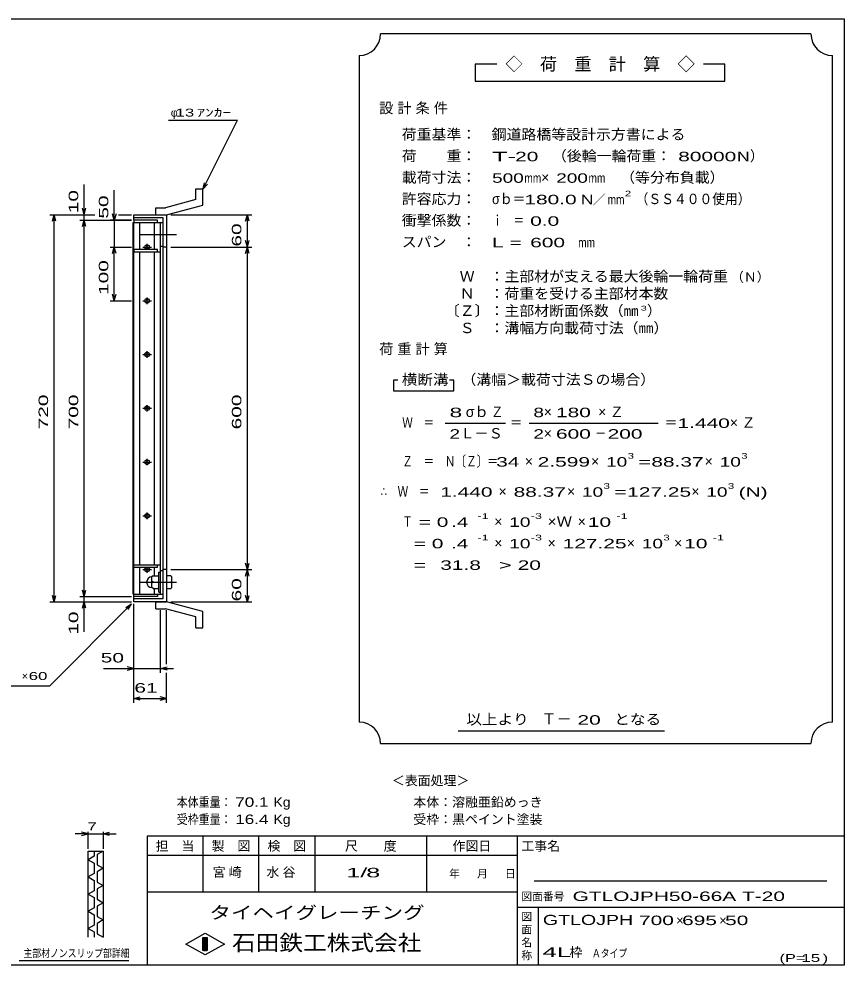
# Model space of a CAD drawing. Units: millimetres, scale not verified. Extents: x -1456 to 1385, y -1026 to 843.
# Drawn here: x -149 to 1385, y -917 to 843 of the extents above; entities that cross this region are included whole.
import ezdxf
from ezdxf.enums import TextEntityAlignment as Align

# ---------------------------------------------------------------- set-up
doc = ezdxf.new("R2010")
doc.units = ezdxf.units.MM
doc.header["$LTSCALE"] = 8
doc.linetypes.add('CHAIN', pattern=[18.5, 12, -1.5, 3.5, -1.5])
for name, color, linetype, lineweight in [('0_2', 150, 'Continuous', 25), ('16', 3, 'Continuous', 25), ('19', 6, 'Continuous', 25), ('22', 4, 'Continuous', 25), ('24', 2, 'Continuous', 25), ('32', 4, 'Continuous', 25)]:
    doc.layers.add(name, color=color, linetype=linetype, lineweight=lineweight)
doc.styles.add('ベクトル', font='')
doc.styles.get('ベクトル').set_extended_font_data('ベクトル')

msp = doc.modelspace()

# ---------------------------------------------------------------- linework, layer by layer
at = {"layer": '0_2'}
for p, q in [((-1383.2, 842.8), (1384.8, 842.8)), ((1384.8, 842.8), (1384.8, -917.2)), ((1384.8, -677.2), (88.8, -677.2)), ((88.8, -677.2), (88.8, -917.2)), ((192.8, -677.2), (192.8, -781.2)), ((296.8, -781.2), (296.8, -677.2)), ((400.8, -677.2), (400.8, -781.2)), ((608.8, -781.2), (608.8, -677.2)), ((776.8, -677.2), (776.8, -917.2)), ((776.8, -713.2), (88.8, -713.2)), ((1352.8, -761.2), (808.8, -761.2)), ((88.8, -781.2), (776.8, -781.2)), ((776.8, -809.2), (1384.8, -809.2)), ((816.8, -917.2), (816.8, -809.2)), ((160.8, -878), (196.8, -858)), ((196.8, -858), (232.8, -878)), ((196.8, -898), (160.8, -878)), ((192.8, -866), (200.8, -866)), ((192.8, -890), (192.8, -866)), ((192.8, -866), (194.4, -866)), ((194.4, -866), (194.4, -890)), ((196, -890), (196, -866)), ((196, -866), (197.6, -866)), ((232.8, -878), (196.8, -898)), ((197.6, -866), (197.6, -890)), ((199.2, -890), (199.2, -866)), ((199.2, -866), (200.8, -866)), ((200.8, -866), (200.8, -890)), ((200.8, -866), (200.8, -890)), ((200.8, -890), (192.8, -890)), ((194.4, -890), (196, -890)), ((197.6, -890), (199.2, -890)), ((1384.8, -917.2), (-1383.2, -917.2))]:
    msp.add_line(p, q, dxfattribs=at)
at = {"layer": '16'}
for p, q in [((63.3, -227), (63.3, 464)), ((63.3, 464), (64, 464)), ((108, 468.5), (64, 468.5)), ((64, 468.5), (64, 464)), ((64, 464), (108, 464)), ((64, -227), (64, 464)), ((64, 464), (114, 464)), ((75.5, 414), (75.5, 464)), ((102.5, 414), (102.5, 464)), ((108, 464), (108, 468.5)), ((114, -227), (114, 464)), ((114, 464), (119, 464)), ((119, 420), (119, 464)), ((89, 414), (89, 424.5)), ((64, 414), (64, 409.5)), ((108, 414), (64, 414)), ((64, 409.5), (114, 409.5)), ((75.5, -172.5), (75.5, 409.5)), ((81, 418.5), (97, 418.5)), ((87, 421.5), (91, 421.5)), ((87, 415.5), (91, 415.5)), ((102.5, -172.5), (102.5, 409.5)), ((108, 409.5), (108, 414)), ((114, 420), (119, 420)), ((81, 318.5), (97, 318.5)), ((87, 321.5), (91, 321.5)), ((89, 312.5), (89, 324.5)), ((87, 315.5), (91, 315.5)), ((81, 218.5), (97, 218.5)), ((87, 221.5), (91, 221.5)), ((87, 215.5), (91, 215.5)), ((89, 212.5), (89, 224.5)), ((89, 112.5), (89, 124.5)), ((81, 118.5), (97, 118.5)), ((87, 121.5), (91, 121.5)), ((87, 115.5), (91, 115.5)), ((81, 18.5), (97, 18.5)), ((87, 21.5), (91, 21.5)), ((89, 12.5), (89, 24.5)), ((87, 15.5), (91, 15.5)), ((81, -81.5), (97, -81.5)), ((87, -78.5), (91, -78.5)), ((87, -84.5), (91, -84.5)), ((89, -87.5), (89, -75.5)), ((64, -177), (64, -172.5)), ((64, -172.5), (114, -172.5)), ((108, -177), (108, -172.5)), ((64, -177), (108, -177)), ((75.5, -227), (75.5, -177)), ((81, -181.5), (97, -181.5)), ((87, -178.5), (91, -178.5)), ((87, -184.5), (91, -184.5)), ((89, -187.5), (89, -177)), ((100, -193), (98, -195)), ((100, -193), (109, -193)), ((102.5, -192), (102.5, -177)), ((111, -195), (109, -193)), ((111, -223.5), (111, -186.5)), ((111, -186.5), (114, -186.5)), ((114, -183), (119, -183)), ((114, -223.5), (114, -186.5)), ((119, -227), (119, -183)), ((98, -215), (98, -195)), ((100, -205), (98, -203)), ((100, -205), (98, -207)), ((100, -205), (109, -205)), ((109, -205), (111, -203)), ((111, -207), (109, -205)), ((63.3, -227), (64, -227)), ((64, -227), (108, -227)), ((64, -231.5), (64, -227)), ((64, -227), (114, -227)), ((100, -217), (98, -215)), ((100, -217), (109, -217)), ((102.5, -227), (102.5, -218)), ((108, -227), (108, -231.5)), ((109, -217), (111, -215)), ((111, -223.5), (114, -223.5)), ((114, -227), (119, -227)), ((108, -231.5), (64, -231.5))]:
    msp.add_line(p, q, dxfattribs=at)
at = {"layer": '16', "linetype": 'CHAIN'}
for p, q in [((74.4, 442), (143.4, 442)), ((74.4, -205), (143.4, -205))]:
    msp.add_line(p, q, dxfattribs=at)
at = {"layer": '16'}
for centre, radius, start, end in [((89, 418.5), 4, 46.6, 133.4), ((87, 418.5), 3, 90, 270), ((89, 418.5), 4, 226.6, 313.4), ((91, 418.5), 3, 270, 90), ((87, 318.5), 3, 90, 270), ((89, 318.5), 4, 46.6, 133.4), ((91, 318.5), 3, 270, 90), ((89, 318.5), 4, 226.6, 313.4), ((87, 218.5), 3, 90, 270), ((89, 218.5), 4, 46.6, 133.4), ((89, 218.5), 4, 226.6, 313.4), ((91, 218.5), 3, 270, 90), ((87, 118.5), 3, 90, 270), ((89, 118.5), 4, 46.6, 133.4), ((89, 118.5), 4, 226.6, 313.4), ((91, 118.5), 3, 270, 90), ((87, 18.5), 3, 90, 270), ((89, 18.5), 4, 46.6, 133.4), ((91, 18.5), 3, 270, 90), ((89, 18.5), 4, 226.6, 313.4), ((87, -81.5), 3, 90, 270), ((89, -81.5), 4, 46.6, 133.4), ((89, -81.5), 4, 226.6, 313.4), ((91, -81.5), 3, 270, 90), ((87, -181.5), 3, 90, 270), ((89, -181.5), 4, 46.6, 133.4), ((89, -181.5), 4, 226.6, 313.4), ((91, -181.5), 3, 270, 90), ((98, -205), 10, 90, 270)]:
    msp.add_arc(centre, radius, start, end, dxfattribs=at)
at = {"layer": '19'}
for p, q in [((179.6, 526.6), (192.6, 526.6)), ((179.6, 506.6), (179.6, 526.6)), ((192.6, 496.6), (192.6, 526.6)), ((179.6, 506.6), (123.3, 491.5)), ((125, 478.5), (192.6, 496.6)), ((64, 468.5), (64, 478.5)), ((64, 478.5), (125, 478.5)), ((105, 491.5), (123.3, 491.5)), ((105, 478.5), (105, 491.5)), ((105, 478.5), (125, 478.5)), ((125, 478.5), (125, -241.5)), ((119, 472.5), (64, 472.5)), ((119, -235.5), (119, 472.5)), ((125, 418.5), (119, 418.5)), ((125, -181.5), (119, -181.5)), ((133, -193), (125, -193)), ((125, -193), (125, -217)), ((135, -195), (133, -193)), ((125, -205), (133, -205)), ((135, -203), (133, -205)), ((133, -205), (135, -207)), ((135, -215), (135, -195)), ((125, -217), (133, -217)), ((133, -217), (135, -215)), ((64, -241.5), (64, -231.5)), ((64, -235.5), (119, -235.5)), ((125, -241.5), (64, -241.5)), ((105, -241.5), (125, -241.5)), ((105, -254.5), (105, -241.5)), ((192.6, -259.6), (125, -241.5)), ((105, -254.5), (123.3, -254.5)), ((179.6, -269.6), (123.3, -254.5)), ((192.6, -289.6), (192.6, -259.6)), ((179.6, -289.6), (179.6, -269.6)), ((179.6, -289.6), (192.6, -289.6))]:
    msp.add_line(p, q, dxfattribs=at)
at = {"layer": '22'}
for p, q in [((129, 654.5), (257, 654.5)), ((193, 526.5), (257, 654.5)), ((-28, 478.5), (-28, 534.5)), ((193, 526.5), (195.4, 538.2)), ((193, 526.5), (201, 535.3)), ((28, 468.5), (28, 524.5)), ((-92, 478.5), (-8, 478.5)), ((-87.2, 466.5), (-84, 478.5)), ((-80.8, 466.5), (-84, 478.5)), ((-84, -241.5), (-84, 478.5)), ((-36, 478.5), (-8, 478.5)), ((-28, 478.5), (-31.2, 490.5)), ((-28, 478.5), (-24.8, 490.5)), ((-28, 468.5), (-28, 478.5)), ((28, 468.5), (24.8, 480.5)), ((31.2, 480.5), (28, 468.5)), ((36, 478.5), (60, 478.5)), ((36, 478.5), (60, 478.5)), ((133, 478.5), (283.4, 478.5)), ((272.2, 466.5), (275.4, 478.5)), ((278.6, 466.5), (275.4, 478.5)), ((275.4, 418.5), (275.4, 478.5)), ((-36, 468.5), (60, 468.5)), ((-31.2, 456.5), (-28, 468.5)), ((-24.8, 456.5), (-28, 468.5)), ((-28, -231.5), (-28, 468.5)), ((60, 468.5), (20, 468.5)), ((28, 468.5), (28, 418.5)), ((275.4, 418.5), (272.2, 430.5)), ((275.4, 418.5), (278.6, 430.5)), ((20, 418.5), (60, 418.5)), ((24.8, 406.5), (28, 418.5)), ((31.2, 406.5), (28, 418.5)), ((28, 318.5), (28, 418.5)), ((133, 418.5), (283.4, 418.5)), ((272.2, 406.5), (275.4, 418.5)), ((278.6, 406.5), (275.4, 418.5)), ((275.4, -181.5), (275.4, 418.5)), ((20, 318.5), (60, 318.5)), ((28, 318.5), (24.8, 330.5)), ((28, 318.5), (31.2, 330.5)), ((275.4, -181.5), (272.2, -169.5)), ((275.4, -181.5), (278.6, -169.5)), ((133, -181.5), (283.4, -181.5)), ((272.2, -193.5), (275.4, -181.5)), ((278.6, -193.5), (275.4, -181.5)), ((275.4, -241.5), (275.4, -181.5)), ((-28, -231.5), (-31.2, -219.5)), ((-28, -231.5), (-24.8, -219.5)), ((-92, -241.5), (60, -241.5)), ((-92, -397.5), (60, -245.5)), ((-84, -241.5), (-87.2, -229.5)), ((-84, -241.5), (-80.8, -229.5)), ((-36, -231.5), (60, -231.5)), ((-36, -241.5), (60, -241.5)), ((-31.2, -253.5), (-28, -241.5)), ((-28, -241.5), (-28, -231.5)), ((-24.8, -253.5), (-28, -241.5)), ((-28, -297.5), (-28, -241.5)), ((49.6, -251.9), (60, -245.5)), ((53.6, -255.9), (60, -245.5)), ((64, -373.5), (64, -245.5)), ((64, -429.5), (64, -245.5)), ((133, -241.5), (283.4, -241.5)), ((275.4, -241.5), (272.2, -229.5)), ((275.4, -241.5), (278.6, -229.5)), ((114, -373.5), (114, -256.9)), ((125, -357.5), (125, -256.9)), ((8, -365.5), (64, -365.5)), ((64, -365.5), (52, -362.3)), ((52, -368.7), (64, -365.5)), ((64, -365.5), (114, -365.5)), ((114, -365.5), (126, -362.3)), ((126, -368.7), (114, -365.5)), ((114, -365.5), (138, -365.5)), ((125, -429.5), (125, -373.5)), ((-252, -397.5), (-92, -397.5)), ((64, -421.5), (76, -418.3)), ((76, -424.7), (64, -421.5)), ((64, -421.5), (125, -421.5)), ((125, -421.5), (113, -418.3)), ((113, -424.7), (125, -421.5))]:
    msp.add_line(p, q, dxfattribs=at)
at = {"layer": '24', "color": 4}
for p, q in [((1323.2, 814.8), (523.2, 814.8)), ((483.2, 774.8), (483.2, -465.2)), ((1363.2, -465.2), (1363.2, 774.8)), ((739.2, 758.8), (699.2, 758.8)), ((699.2, 758.8), (699.2, 726.8)), ((1163.2, 758.8), (1123.2, 758.8)), ((1163.2, 726.8), (1163.2, 758.8)), ((699.2, 726.8), (1163.2, 726.8)), ((555.2, 170.8), (547.2, 170.8)), ((547.2, 170.8), (547.2, 150.8)), ((659.2, 170.8), (651.2, 170.8)), ((659.2, 150.8), (659.2, 170.8)), ((547.2, 150.8), (659.2, 150.8)), ((643.2, 90.8), (755.2, 90.8)), ((799.2, 90.8), (1039.2, 90.8)), ((667.2, -481.2), (1051.2, -481.2)), ((523.2, -505.2), (1323.2, -505.2))]:
    msp.add_line(p, q, dxfattribs=at)
for centre, start, end in [((483.2, 814.8), 270, 0), ((1363.2, 814.8), 180, 270), ((483.2, -505.2), 0, 90), ((1363.2, -505.2), 90, 180)]:
    msp.add_arc(centre, 40, start, end, dxfattribs=at)
at = {"layer": '32'}
for p, q in [((-20.8, -673.2), (-44.8, -673.2)), ((-20.8, -673.2), (-32.8, -670)), ((-32.8, -676.4), (-20.8, -673.2)), ((-20.8, -701.2), (-20.8, -669.2)), ((-20.8, -673.2), (7.2, -673.2)), ((7.2, -669.2), (7.2, -701.2)), ((7.2, -673.2), (19.2, -670)), ((19.2, -676.4), (7.2, -673.2)), ((7.2, -673.2), (31.2, -673.2)), ((-20.8, -705.2), (7.2, -705.2)), ((-20.8, -865.2), (-20.8, -705.2)), ((-9.6, -714.8), (-20.8, -721.2)), ((-20.8, -721.2), (-9.6, -727.6)), ((-9.6, -705.2), (-9.6, -714.8)), ((7.2, -705.2), (-4, -711.6)), ((-4, -711.6), (-4, -730.8)), ((7.2, -705.2), (7.2, -865.2)), ((-9.6, -727.6), (-9.6, -746.8)), ((-4, -730.8), (7.2, -737.2)), ((7.2, -737.2), (-4, -743.6)), ((-9.6, -746.8), (-20.8, -753.2)), ((-20.8, -753.2), (-9.6, -759.6)), ((-4, -743.6), (-4, -762.8)), ((-9.6, -759.6), (-9.6, -778.8)), ((-4, -762.8), (7.2, -769.2)), ((7.2, -769.2), (-4, -775.6)), ((-9.6, -778.8), (-20.8, -785.2)), ((-20.8, -785.2), (-9.6, -791.6)), ((-9.6, -791.6), (-9.6, -810.8)), ((-4, -775.6), (-4, -794.8)), ((-4, -794.8), (7.2, -801.2)), ((7.2, -801.2), (-4, -807.6)), ((-4, -807.6), (-4, -826.8)), ((-9.6, -810.8), (-20.8, -817.2)), ((-20.8, -817.2), (-9.6, -823.6)), ((-9.6, -823.6), (-9.6, -842.8)), ((-4, -826.8), (7.2, -833.2)), ((-9.6, -842.8), (-20.8, -849.2)), ((7.2, -833.2), (-4, -839.6)), ((-4, -839.6), (-4, -858.8)), ((-20.8, -849.2), (-9.6, -855.6)), ((-9.6, -855.6), (-9.6, -865.2)), ((-4, -858.8), (7.2, -865.2)), ((55.2, -909.2), (-148.8, -909.2))]:
    msp.add_line(p, q, dxfattribs=at)

# ---------------------------------------------------------------- texts
at = {"layer": '0_2', "style": 'ベクトル'}
for s, height, p in [('担\u3000当', 17.6, (104.8, -695.6)), ('製\u3000図', 17.6, (208.8, -695.6)), ('検\u3000図', 17.6, (312.8, -695.6)), ('尺\u3000\u3000度', 17.6, (456.8, -695.6)), ('作図日', 17.6, (656.8, -695.6)), ('工事名', 17.6, (784.8, -695.6)), ('年', 14.7, (650.4, -747.2)), ('月', 14.7, (702.4, -747.2)), ('日', 14.7, (754.4, -747.2)), ('図面番号', 14.66, (784.8, -789.6)), ('図', 14.7, (784.8, -827.2)), ('面', 14.7, (784.8, -851.2)), ('名', 14.7, (784.8, -875.2)), ('称', 14.7, (784.8, -899.2))]:
    msp.add_text(s, height=height, dxfattribs=at).set_placement(p, align=Align.MIDDLE_LEFT)
at = {"layer": '0_2', "color": 222, "style": 'ベクトル'}
for s, height, width, p in [('タイヘイグレーチング', 23.46, 1.25, (204.8, -819.6)), ('石田鉄工株式会社', 29.33, 1.1, (246.8, -875.6))]:
    msp.add_text(s, height=height, dxfattribs=dict(at, width=width)).set_placement(p, align=Align.MIDDLE_LEFT)
at = {"layer": '22', "color": 2, "style": 'ベクトル'}
for s, height, p in [('φ', 14.7, (133, 668.5)), ('×', 14.7, (-144, -379.5)), ('＜表面処理＞', 17.6, (544, -574)), ('本体：', 17.6, (584, -614)), ('溶融亜鉛めっき', 17.6, (656, -614)), ('受枠：', 17.6, (584, -646)), ('黒ペイント塗装', 17.6, (656, -646)), ('×', 17.6, (1072.8, -834)), ('×', 17.6, (1152.8, -834)), ('枠', 17.6, (874.4, -893.2))]:
    msp.add_text(s, height=height, dxfattribs=at).set_placement(p, align=Align.MIDDLE_LEFT)
for s, height, width, p in [(' 13 ', 14.66, 1.6, (133, 668.5)), ('ｱﾝｶｰ', 14.66, 1.6, (181, 668.5)), (' 50 ', 17.6, 1.65, (-8, -345.5)), (' 60 ', 14.66, 1.6, (-140, -379.5)), (' 61 ', 17.6, 1.65, (54.5, -401.5)), ('本体重量：', 17.6, 0.85, (144, -614)), (' 70.1', 17.6, 1.35, (244, -614)), ('Kg', 17.6, 1.1, (324, -614)), ('受枠重量：', 17.6, 0.85, (144, -646)), (' 16.4', 17.6, 1.35, (244, -646)), ('Kg', 17.6, 1.1, (324, -646)), ('1/', 17.6, 2, (459.2, -745.2)), (' 8 ', 17.6, 2, (483.2, -745.2)), ('GTLOJPH50-66A T-20             ', 17.6, 1.65, (880, -789.2)), ('GTLOJPH', 18.77, 1.45, (824.8, -833.2)), (' 700 ', 17.6, 1.65, (992.8, -834)), (' 695 ', 17.6, 1.65, (1072.8, -834)), (' 50 ', 17.6, 1.65, (1152.8, -834)), ('4L', 17.6, 2.05, (824, -893.2)), ('Ａタイプ', 14.66, 0.8, (916, -895.2)), ('(P=', 14.66, 1.55, (1264.8, -904)), (' 15 ', 14.66, 1.6, (1296.8, -904)), (')', 14.7, 1.6, (1344.8, -904))]:
    msp.add_text(s, height=height, dxfattribs=dict(at, width=width)).set_placement(p, align=Align.MIDDLE_LEFT)
at = {"layer": '22', "color": 2, "style": 'ベクトル', "width": 1.65}
for s, p in [(' 10 ', (-48, 470.5)), (' 50 ', (8, 460.5)), (' 60 ', (255.4, 408.5)), (' 100 ', (8, 318.5)), (' 720 ', (-104, 68.5)), (' 700 ', (-48, 68.5)), (' 600 ', (255.4, 68.5)), (' 60 ', (255.4, -251.5)), (' 10 ', (-48, -313.5))]:
    msp.add_text(s, height=17.6, rotation=90, dxfattribs=at).set_placement(p, align=Align.MIDDLE_LEFT)
at = {"layer": '22', "color": 2, "char_height": 17.6, "attachment_point": 4, "style": 'ベクトル'}
for s, insert in [('\\T1.25;宮崎\u3000', (210.8, -745.2)), ('\\T1.25;水谷\u3000', (310.8, -745.2))]:
    msp.add_mtext(s, dxfattribs=dict(at, insert=insert))
at = {"layer": '24', "style": 'ベクトル'}
for s, height, p in [('◇\u3000荷\u3000重\u3000計\u3000算\u3000◇', 23.46, (755.2, 758.8)), ('）', 19.4, (1209.6, 588)), ('×', 19.4, (821.6, 548)), ('／', 17.6, (917.2, 506.8)), ('（Ｎ）', 17.6, (1174.4, 362.8)), ('）', 19.4, (1018.4, 300)), ('σｂ', 19.35, (681.6, 112)), ('×', 19.4, (826.4, 112)), ('Ｌ－Ｓ', 19.35, (671.2, 72)), ('×', 19.4, (826.4, 72)), ('×', 19.4, (791.2, 20)), ('×', 19.4, (914.4, 20)), ('×', 19.4, (1125.6, 20)), ('×', 19.4, (742.4, -36)), ('×', 19.4, (869.6, -36)), ('×', 19.4, (1100.8, -36)), ('×', 19.4, (734.4, -92)), ('×', 19.4, (889.6, -92)), ('×', 19.4, (734.4, -132)), ('×', 19.4, (833.6, -132)), ('×', 19.4, (980.8, -132)), ('×', 19.4, (1068.8, -132)), ('Ｔ－', 20.53, (822.4, -459.2))]:
    msp.add_text(s, height=height, dxfattribs=at).set_placement(p, align=Align.MIDDLE_LEFT)
for s, height, width, p in [('荷重基準：\u3000', 19.35, 1.05, (562.4, 628)), ('鋼道路橋等設計示方書による', 19.35, 1.05, (729.6, 628)), ('荷\u3000\u3000重：\u3000', 19.35, 1.05, (562.4, 588)), ('（後輪一輪荷重：', 19.35, 1.05, (841.6, 588)), ('T-', 17.6, 2, (730.4, 586.8)), (' 20 ', 17.6, 1.65, (762.4, 586.8)), (' 80000', 17.6, 1.65, (1065.6, 586.8)), ('N', 17.6, 1.4, (1185.6, 586.8)), ('載荷寸法：\u3000', 19.35, 1.05, (562.4, 548)), ('500', 17.6, 1.5, (730.4, 546.8)), ('mm', 17.6, 0.8, (790.4, 546.8)), ('200', 17.6, 1.5, (849.6, 546.8)), ('mm', 17.6, 0.8, (909.6, 546.8)), ('\u3000（等分布負載）', 19.35, 1.05, (940.8, 548)), ('許容応力：\u3000', 19.35, 1.05, (562.4, 508)), ('σｂ＝', 19.35, 0.9, (730.4, 508)), ('180.0', 17.6, 1.65, (790.4, 506.8)), ('N', 17.6, 1.4, (895.2, 506.8)), ('mm', 17.6, 0.8, (945.2, 506.8)), ('2', 10.6, 1.5, (977.2, 518)), ('（ＳＳ４００使用）', 19.35, 0.9, (997.2, 508)), ('衝撃係数：\u3000', 19.35, 1.05, (562.4, 468)), ('ｉ\u3000＝', 19.35, 0.75, (730.4, 468)), (' 0.0', 17.6, 1.65, (790.4, 466.8)), ('スパン\u3000：\u3000', 19.35, 1.05, (562.4, 428)), ('L =', 17.6, 1.65, (730.4, 426.8)), (' 600 ', 17.6, 1.65, (790.4, 426.8)), ('mm', 17.6, 0.8, (890.4, 426.8)), ('\u3000Ｗ\u3000：主部材が支える最大後輪一輪荷重', 19.35, 1.05, (642.4, 364)), ('\u3000Ｎ\u3000：荷重を受ける主部材本数', 19.35, 1.05, (642.4, 332)), ('〔Ｚ〕：主部材断面係数（㎜', 19.35, 1.05, (642.4, 300)), ('3', 8.8, 1.8, (1006.4, 304.8)), ('\u3000Ｓ\u3000：溝幅方向載荷寸法（㎜）', 19.35, 1.05, (642.4, 268)), ('横断溝', 19.35, 1.1, (562.4, 172)), ('\u3000（溝幅＞載荷寸法Ｓの場合）', 19.35, 1.05, (645.6, 172)), ('8', 17.6, 1.8, (651.2, 110.8)), ('Ｚ', 19.4, 0.9, (728, 112)), ('8', 17.6, 1.5, (807.2, 110.8)), (' 180 ', 17.6, 1.65, (838.4, 110.8)), ('Ｗ\u3000＝', 19.35, 0.75, (563.2, 92)), ('＝', 19.4, 0.9, (763.2, 92)), ('＝', 19.4, 0.9, (1051.2, 92)), ('1.440', 17.6, 1.65, (1075.2, 90.8)), ('2', 17.6, 1.5, (651.2, 70.8)), ('2', 17.6, 1.5, (807.2, 70.8)), (' 600 ', 17.6, 1.65, (838.4, 70.8)), ('－', 19.4, 0.75, (922.4, 72)), (' 200 ', 17.6, 1.65, (934.4, 70.8)), ('3', 10.6, 1.5, (982.4, 30)), ('3', 10.6, 1.5, (1193.6, 30)), ('Ｚ\u3000＝\u3000Ｎ〔Ｚ〕＝', 19.35, 0.75, (563.2, 20)), (' 34 ', 17.6, 1.65, (727.2, 18.8)), ('2.599', 17.6, 1.65, (815.2, 18.8)), ('10', 17.6, 1.5, (942.4, 18.8)), ('=', 17.6, 1.7, (1002.4, 18.8)), ('88.37', 17.6, 1.65, (1026.4, 18.8)), ('10', 17.6, 1.5, (1153.6, 18.8)), ('∴\u3000Ｗ\u3000＝', 19.35, 0.75, (523.2, -36)), (' 1.440', 17.6, 1.65, (623.2, -37.2)), ('88.37', 17.6, 1.65, (770.4, -37.2)), ('10', 17.6, 1.5, (897.6, -37.2)), ('3', 10.6, 1.5, (937.6, -26)), ('=', 17.6, 1.7, (957.6, -37.2)), ('127.25', 17.6, 1.65, (981.6, -37.2)), ('10', 17.6, 1.5, (1128.8, -37.2)), ('3', 10.6, 1.5, (1168.8, -26)), ('(N)', 17.6, 1.65, (1188.8, -37.2)), ('Ｔ', 19.4, 0.75, (563.2, -92)), (' = 0', 17.6, 1.65, (583.2, -93.2)), (' .4 ', 17.6, 1.65, (643.2, -93.2)), ('-1', 10.56, 1.65, (703.2, -82)), ('10', 17.6, 1.5, (762.4, -93.2)), ('-3', 10.56, 1.65, (802.4, -82)), ('×Ｗ', 19.35, 1.1, (833.6, -92)), (' 10 ', 17.6, 1.65, (897.6, -93.2)), ('-1', 10.56, 1.65, (961.6, -82)), ('-1', 10.56, 1.65, (703.2, -122)), ('-3', 10.56, 1.65, (802.4, -122)), ('3', 10.6, 1.5, (1048.8, -122)), ('-1', 10.56, 1.65, (1140.8, -122)), ('  = 0', 17.6, 1.65, (563.2, -133.2)), (' .4 ', 17.6, 1.65, (643.2, -133.2)), ('10', 17.6, 1.5, (762.4, -133.2)), ('127.25', 17.6, 1.65, (861.6, -133.2)), ('10', 17.6, 1.5, (1008.8, -133.2)), (' 10 ', 17.6, 1.65, (1076.8, -133.2)), ('  =', 17.6, 1.65, (563.2, -173.2)), (' 31.8', 17.6, 1.65, (623.2, -173.2)), ('>', 17.6, 1.7, (743.2, -173.2)), (' 20 ', 17.6, 1.65, (767.2, -173.2)), ('以上より\u3000', 19.35, 1.1, (682.4, -460)), (' 20 ', 17.6, 1.65, (878.4, -461.2)), ('となる', 19.35, 1.1, (957.6, -460))]:
    msp.add_text(s, height=height, dxfattribs=dict(at, width=width)).set_placement(p, align=Align.MIDDLE_LEFT)
at = {"layer": '24', "char_height": 19.35, "attachment_point": 4, "style": 'ベクトル'}
for s, insert in [('\\T1.28;設計条件', (520.4, 676)), ('\\T1.28;荷重計算', (520.4, 228)), ('\\T1.42;×Ｚ', (927.6, 112)), ('\\T1.42;×Ｚ', (1172.4, 92))]:
    msp.add_mtext(s, dxfattribs=dict(at, insert=insert))
at = {"layer": '32', "color": 2, "style": 'ベクトル'}
for s, width, p in [(' 7 ', 1.6, (-30.8, -659.2)), ('主部材ノンスリップ部詳細', 0.8, (-140.8, -895.2))]:
    msp.add_text(s, height=14.66, dxfattribs=dict(at, width=width)).set_placement(p, align=Align.MIDDLE_LEFT)

doc.saveas('drawing.dxf')
